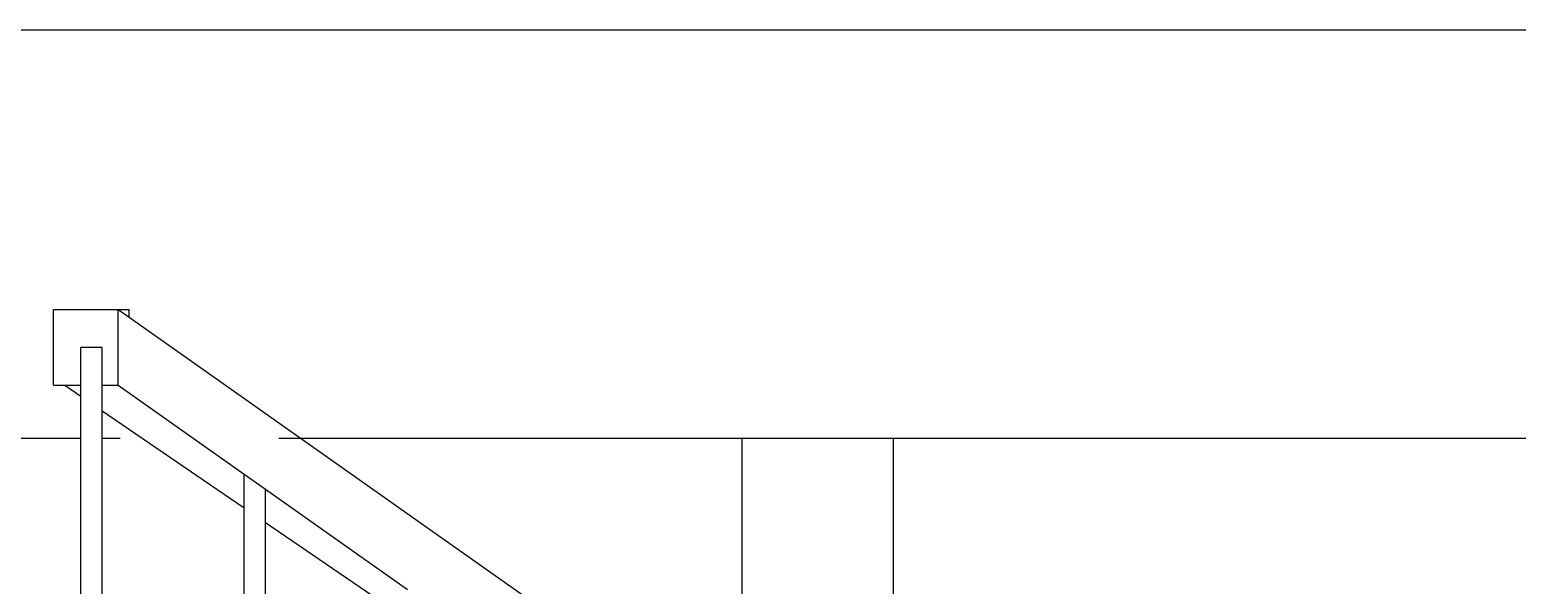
# Model space of a CAD drawing. Header units: millimetres. Extents: x 2232 to 85269, y -3593 to 5869.
# Drawn here: x 76932.6 to 77129.2, y 3236.3 to 3309.7 of the extents above; entities that cross this region are included whole.
import ezdxf

# ---------------------------------------------------------------- set-up
doc = ezdxf.new("R2010")
doc.units = ezdxf.units.MM
doc.layers.add('Standart', color=7, linetype='Continuous')

# ---------------------------------------------------------------- blocks, each defined once
blk = doc.blocks.new('IDE567Entity8401')
at = {"layer": 'Standart', "color": 159, "linetype": 'Continuous', "lineweight": -3}
blk.add_lwpolyline([(790, 1352), (1123, 1352)], dxfattribs=at)
blk = doc.blocks.new('IDE567Entity8404')
at = {"layer": 'Standart', "color": 159, "linetype": 'Continuous', "lineweight": -3}
blk.add_lwpolyline([(910.41, 1298), (912.78, 1298)], dxfattribs=at)
blk = doc.blocks.new('IDE567Entity8405')
at = {"layer": 'Standart', "color": 159, "linetype": 'Continuous', "lineweight": -3}
blk.add_lwpolyline([(933.78, 1298), (995, 1298)], dxfattribs=at)
blk = doc.blocks.new('IDE567Entity8495')
at = {"layer": 'Standart', "color": 134, "linetype": 'Continuous', "lineweight": -3}
blk.add_lwpolyline([(929.19, 1250.33), (929.19, 1288.79)], dxfattribs=at)
blk = doc.blocks.new('IDE567Entity8500')
at = {"layer": 'Standart', "color": 134, "linetype": 'Continuous', "lineweight": -3}
blk.add_lwpolyline([(932.01, 1250.33), (932.01, 1286.86)], dxfattribs=at)
blk = doc.blocks.new('IDE567Entity8503')
at = {"layer": 'Standart', "color": 134, "linetype": 'Continuous', "lineweight": -3}
blk.add_lwpolyline([(907.59, 1266), (907.59, 1303.55)], dxfattribs=at)
blk = doc.blocks.new('IDE567Entity8509')
at = {"layer": 'Standart', "color": 134, "linetype": 'Continuous', "lineweight": -3}
blk.add_lwpolyline([(910.41, 1310), (907.59, 1310)], dxfattribs=at)
blk = doc.blocks.new('IDE567Entity8510')
at = {"layer": 'Standart', "color": 134, "linetype": 'Continuous', "lineweight": -3}
blk.add_lwpolyline([(910.41, 1266), (910.41, 1301.62)], dxfattribs=at)
blk = doc.blocks.new('IDE567Entity8511')
at = {"layer": 'Standart', "color": 134, "linetype": 'Continuous', "lineweight": -3}
blk.add_lwpolyline([(910.41, 1305), (910.41, 1310)], dxfattribs=at)
blk = doc.blocks.new('IDE567Entity8512')
at = {"layer": 'Standart', "color": 134, "linetype": 'Continuous', "lineweight": -3}
blk.add_lwpolyline([(912.54, 1305), (929.19, 1293.24)], dxfattribs=at)
blk = doc.blocks.new('IDE567Entity8513')
at = {"layer": 'Standart', "color": 134, "linetype": 'Continuous', "lineweight": -3}
blk.add_lwpolyline([(905.46, 1305), (907.59, 1303.55)], dxfattribs=at)
blk = doc.blocks.new('IDE567Entity8514')
at = {"layer": 'Standart', "color": 134, "linetype": 'Continuous', "lineweight": -3}
blk.add_lwpolyline([(910.41, 1301.62), (929.19, 1288.79)], dxfattribs=at)
blk = doc.blocks.new('IDE567Entity8515')
at = {"layer": 'Standart', "color": 134, "linetype": 'Continuous', "lineweight": -3}
blk.add_lwpolyline([(932.01, 1286.86), (950.79, 1274.03)], dxfattribs=at)
blk = doc.blocks.new('IDE567Entity8524')
at = {"layer": 'Standart', "color": 134, "linetype": 'Continuous', "lineweight": -3}
blk.add_lwpolyline([(912.54, 1315), (914, 1313.97)], dxfattribs=at)
blk = doc.blocks.new('IDE567Entity8526')
at = {"layer": 'Standart', "color": 134, "linetype": 'Continuous', "lineweight": -3}
blk.add_lwpolyline([(912.54, 1305), (912.54, 1315)], dxfattribs=at)
blk = doc.blocks.new('IDE567Entity8527')
at = {"layer": 'Standart', "color": 134, "linetype": 'Continuous', "lineweight": -3}
blk.add_lwpolyline([(912.54, 1315), (914, 1315)], dxfattribs=at)
blk = doc.blocks.new('IDE567Entity8528')
at = {"layer": 'Standart', "color": 134, "linetype": 'Continuous', "lineweight": -3}
blk.add_lwpolyline([(914, 1313.97), (914, 1315)], dxfattribs=at)
blk = doc.blocks.new('IDE567Entity8529')
at = {"layer": 'Standart', "color": 134, "linetype": 'Continuous', "lineweight": -3}
blk.add_lwpolyline([(904, 1305), (904, 1315)], dxfattribs=at)
blk = doc.blocks.new('IDE567Entity8530')
at = {"layer": 'Standart', "color": 134, "linetype": 'Continuous', "lineweight": -3}
blk.add_lwpolyline([(910.41, 1305), (912.54, 1305)], dxfattribs=at)
blk = doc.blocks.new('IDE567Entity8531')
at = {"layer": 'Standart', "color": 134, "linetype": 'Continuous', "lineweight": -3}
blk.add_lwpolyline([(904, 1305), (905.46, 1305)], dxfattribs=at)
blk = doc.blocks.new('IDE567Entity8546')
at = {"layer": 'Standart', "color": 159, "linetype": 'Continuous', "lineweight": -3}
blk.add_lwpolyline([(995, 1256.78), (995, 1298)], dxfattribs=at)
blk = doc.blocks.new('IDE567Entity8549')
at = {"layer": 'Standart', "color": 159, "linetype": 'Continuous', "lineweight": -3}
blk.add_lwpolyline([(1015, 1242.66), (1015, 1298)], dxfattribs=at)
blk = doc.blocks.new('IDE567Entity10060')
at = {"layer": 'Standart', "color": 159, "linetype": 'Continuous', "lineweight": -3}
blk.add_lwpolyline([(885, 1298), (907.59, 1298)], dxfattribs=at)
blk = doc.blocks.new('IDE567Entity10061')
at = {"layer": 'Standart', "color": 159, "linetype": 'Continuous', "lineweight": -3}
blk.add_lwpolyline([(995, 1298), (1015, 1298)], dxfattribs=at)
blk = doc.blocks.new('IDE567Entity10062')
at = {"layer": 'Standart', "color": 159, "linetype": 'Continuous', "lineweight": -3}
blk.add_lwpolyline([(1015, 1298), (1313, 1298)], dxfattribs=at)
blk = doc.blocks.new('IDE567Entity10117')
at = {"layer": 'Standart', "color": 134, "linetype": 'Continuous', "lineweight": -3}
blk.add_lwpolyline([(929.19, 1288.79), (929.19, 1293.24)], dxfattribs=at)
blk = doc.blocks.new('IDE567Entity10122')
at = {"layer": 'Standart', "color": 134, "linetype": 'Continuous', "lineweight": -3}
blk.add_lwpolyline([(932.01, 1286.86), (932.01, 1291.25)], dxfattribs=at)
blk = doc.blocks.new('IDE567Entity10123')
at = {"layer": 'Standart', "color": 134, "linetype": 'Continuous', "lineweight": -3}
blk.add_lwpolyline([(907.59, 1303.55), (907.59, 1305)], dxfattribs=at)
blk = doc.blocks.new('IDE567Entity10124')
at = {"layer": 'Standart', "color": 134, "linetype": 'Continuous', "lineweight": -3}
blk.add_lwpolyline([(907.59, 1305), (907.59, 1310)], dxfattribs=at)
blk = doc.blocks.new('IDE567Entity10129')
at = {"layer": 'Standart', "color": 134, "linetype": 'Continuous', "lineweight": -3}
blk.add_lwpolyline([(910.41, 1301.62), (910.41, 1305)], dxfattribs=at)
blk = doc.blocks.new('IDE567Entity10130')
at = {"layer": 'Standart', "color": 134, "linetype": 'Continuous', "lineweight": -3}
blk.add_lwpolyline([(929.19, 1293.24), (932.01, 1291.25)], dxfattribs=at)
blk = doc.blocks.new('IDE567Entity10131')
at = {"layer": 'Standart', "color": 134, "linetype": 'Continuous', "lineweight": -3}
blk.add_lwpolyline([(932.01, 1291.25), (950.79, 1278)], dxfattribs=at)
blk = doc.blocks.new('IDE567Entity10151')
at = {"layer": 'Standart', "color": 134, "linetype": 'Continuous', "lineweight": -3}
blk.add_lwpolyline([(914, 1313.97), (995, 1256.78)], dxfattribs=at)
blk = doc.blocks.new('IDE567Entity10154')
at = {"layer": 'Standart', "color": 134, "linetype": 'Continuous', "lineweight": -3}
blk.add_lwpolyline([(904, 1315), (912.54, 1315)], dxfattribs=at)
blk = doc.blocks.new('IDE567Entity10155')
at = {"layer": 'Standart', "color": 134, "linetype": 'Continuous', "lineweight": -3}
blk.add_lwpolyline([(905.46, 1305), (907.59, 1305)], dxfattribs=at)

msp = doc.modelspace()

# ---------------------------------------------------------------- block references
at = {"layer": 'Standart'}
for name in ['IDE567Entity8401', 'IDE567Entity8529', 'IDE567Entity10154', 'IDE567Entity8524', 'IDE567Entity8526', 'IDE567Entity8527', 'IDE567Entity8528', 'IDE567Entity10151', 'IDE567Entity8509', 'IDE567Entity10124', 'IDE567Entity8511', 'IDE567Entity8531', 'IDE567Entity8513', 'IDE567Entity10155', 'IDE567Entity10123', 'IDE567Entity8530', 'IDE567Entity10129', 'IDE567Entity8512', 'IDE567Entity8503', 'IDE567Entity8510', 'IDE567Entity8514', 'IDE567Entity10060', 'IDE567Entity8404', 'IDE567Entity8405', 'IDE567Entity8546', 'IDE567Entity10061', 'IDE567Entity8549', 'IDE567Entity10062', 'IDE567Entity10117', 'IDE567Entity10130', 'IDE567Entity10122', 'IDE567Entity10131', 'IDE567Entity8495', 'IDE567Entity8500', 'IDE567Entity8515']:
    msp.add_blockref(name, (76031.79, 1957.74), dxfattribs=at)

doc.saveas('drawing.dxf')
